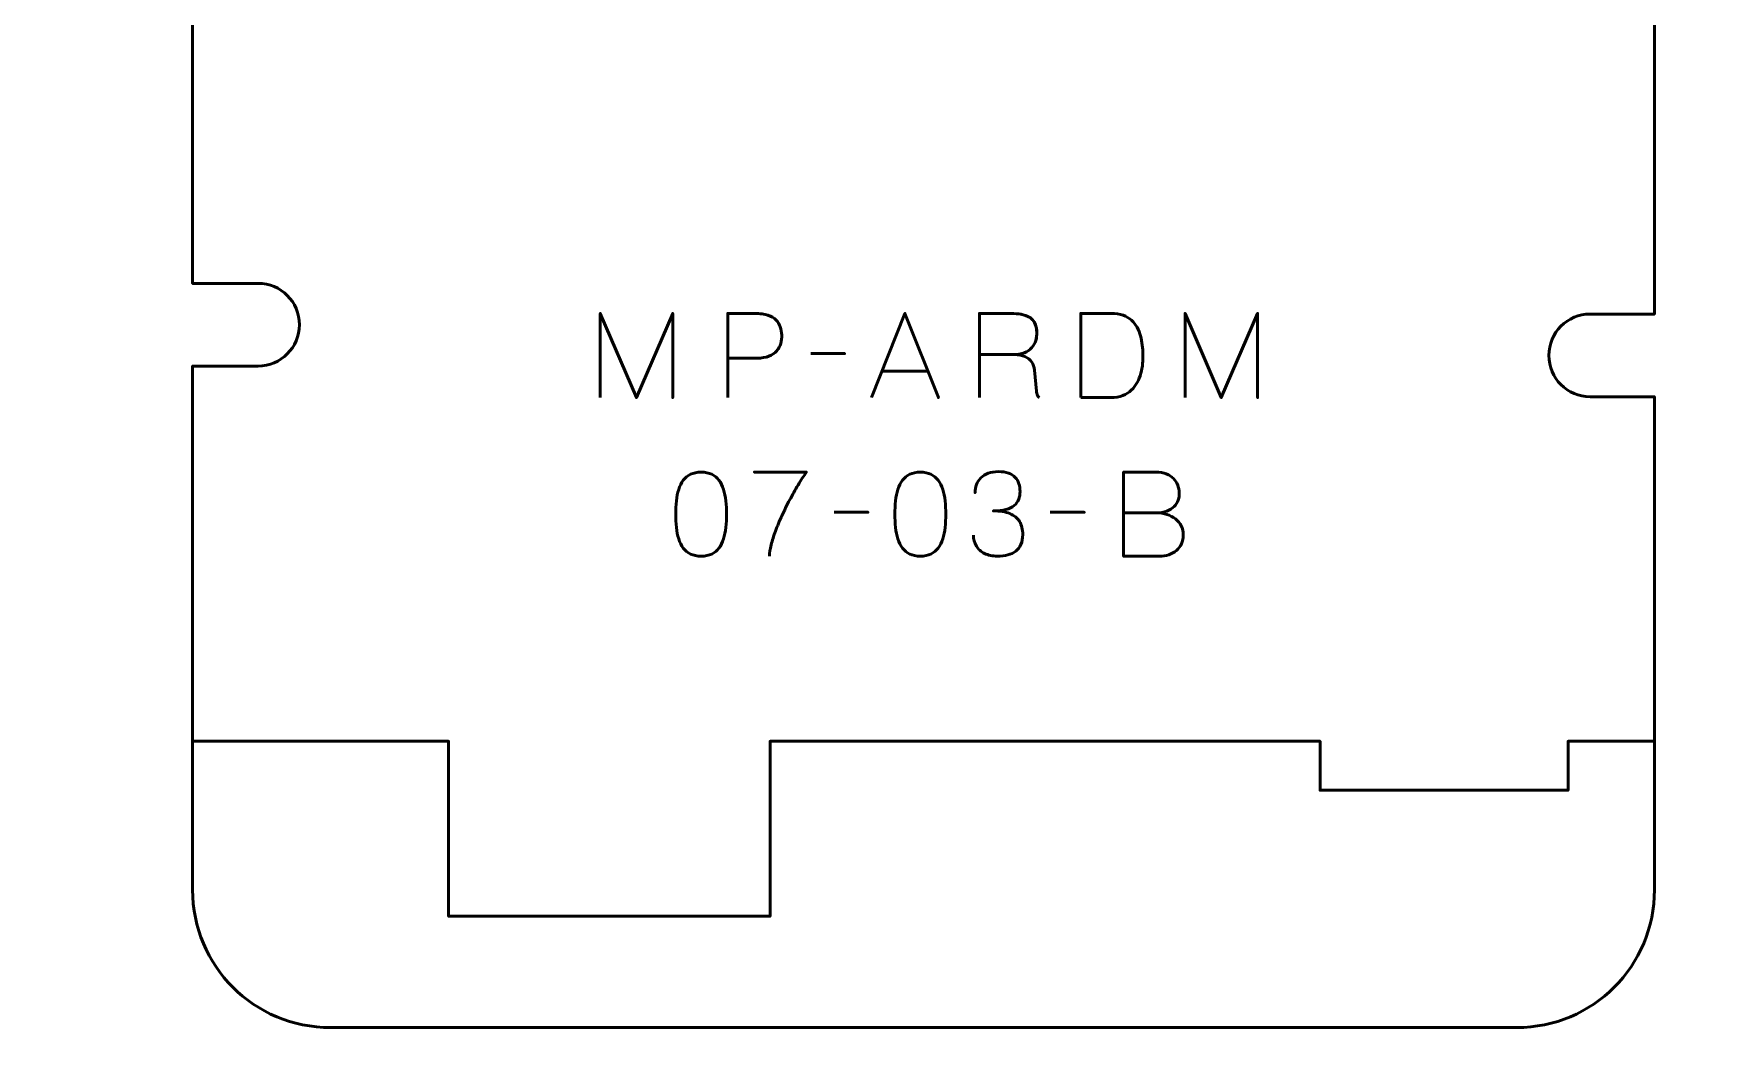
# Model space of a CAD drawing. Header units: centimetres. Extents: x -21 to 0, y -29.7 to 0.
# Drawn here: x -14.73 to -8.64, y -14.53 to -10.89 of the extents above; entities that cross this region are included whole.
import ezdxf

# ---------------------------------------------------------------- set-up
doc = ezdxf.new("R2010")
doc.units = ezdxf.units.CM
doc.header["$MEASUREMENT"] = 0
doc.layers.add('Layer 1', color=7, linetype='Continuous')

msp = doc.modelspace()

# ---------------------------------------------------------------- linework, layer by layer
at = {"layer": 'Layer 1', "color": 22, "lineweight": 53}
msp.add_open_spline([(-21.00003, -29.19995), (-21.00003, -29.19995), (-21.00003, -0.49992), (-21.00003, -0.49992), (-21.00003, -0.49992), (-21.00003, -0.22295), (-20.77694, 0.00004), (-20.49994, 0.00004), (-20.49994, 0.00004), (-20.49994, 0.00004), (-0.50008, 0.00004), (-0.50008, 0.00004), (-0.50008, 0.00004), (-0.22294, 0.00004), (0.00002, -0.22295), (0.00002, -0.49992), (0.00002, -0.49992), (0.00002, -0.49992), (0.00002, -29.19995), (0.00002, -29.19995), (0.00002, -29.19995), (0.00002, -29.47695), (-0.22294, -29.70004), (-0.50008, -29.70004), (-0.50008, -29.70004), (-0.50008, -29.70004), (-20.49994, -29.70004), (-20.49994, -29.70004), (-20.49994, -29.70004), (-20.77694, -29.70004), (-21.00003, -29.47695), (-21.00003, -29.19995)], degree=3, knots=[0, 0, 0, 0, 0.125, 0.125, 0.125, 0.125, 0.25, 0.25, 0.25, 0.25, 0.375, 0.375, 0.375, 0.375, 0.5, 0.5, 0.5, 0.5, 0.625, 0.625, 0.625, 0.625, 0.75, 0.75, 0.75, 0.75, 0.875, 0.875, 0.875, 0.875, 1, 1, 1, 1], dxfattribs=at)
at = {"layer": 'Layer 1', "color": 114, "lineweight": 53}
msp.add_open_spline([(-14.15002, -13.99995), (-14.15002, -13.99995), (-14.15002, -12.1), (-14.15002, -12.1), (-14.15002, -12.1), (-14.15002, -12.1), (-13.9125, -12.1), (-13.9125, -12.1), (-13.9125, -12.1), (-13.82967, -12.1), (-13.7625, -12.03283), (-13.7625, -11.95), (-13.7625, -11.95), (-13.7625, -11.86717), (-13.82967, -11.8), (-13.9125, -11.8), (-13.9125, -11.8), (-13.9125, -11.8), (-14.15002, -11.8), (-14.15002, -11.8), (-14.15002, -11.8), (-14.15002, -11.8), (-14.15002, -4.6), (-14.15002, -4.6), (-14.15002, -4.6), (-14.15002, -4.6), (-13.9125, -4.6), (-13.9125, -4.6), (-13.9125, -4.6), (-13.82967, -4.6), (-13.7625, -4.53283), (-13.7625, -4.45), (-13.7625, -4.45), (-13.7625, -4.36717), (-13.82967, -4.3), (-13.9125, -4.3), (-13.9125, -4.3), (-13.9125, -4.3), (-14.15002, -4.3), (-14.15002, -4.3), (-14.15002, -4.3), (-14.15002, -4.3), (-14.15002, -1.70005), (-14.15002, -1.70005), (-14.15002, -1.70005), (-14.15002, -1.42305), (-13.92693, -1.19995), (-13.64993, -1.19995), (-13.64993, -1.19995), (-13.64993, -1.19995), (-9.35007, -1.19995), (-9.35007, -1.19995), (-9.35007, -1.19995), (-9.07293, -1.19995), (-8.84997, -1.42305), (-8.84997, -1.70005), (-8.84997, -1.70005), (-8.84997, -1.70005), (-8.84997, -3.6115), (-8.84997, -3.6115), (-8.84997, -3.6115), (-8.84997, -3.6115), (-9.083, -3.6115), (-9.083, -3.6115), (-9.083, -3.6115), (-9.16583, -3.6115), (-9.233, -3.67867), (-9.233, -3.7615), (-9.233, -3.7615), (-9.233, -3.84433), (-9.16583, -3.9115), (-9.083, -3.9115), (-9.083, -3.9115), (-9.083, -3.9115), (-8.84997, -3.9115), (-8.84997, -3.9115), (-8.84997, -3.9115), (-8.84997, -3.9115), (-8.84997, -11.9115), (-8.84997, -11.9115), (-8.84997, -11.9115), (-8.84997, -11.9115), (-9.083, -11.9115), (-9.083, -11.9115), (-9.083, -11.9115), (-9.16583, -11.9115), (-9.233, -11.97867), (-9.233, -12.0615), (-9.233, -12.0615), (-9.233, -12.14433), (-9.16583, -12.2115), (-9.083, -12.2115), (-9.083, -12.2115), (-9.083, -12.2115), (-8.84997, -12.2115), (-8.84997, -12.2115), (-8.84997, -12.2115), (-8.84997, -12.2115), (-8.84997, -13.99995), (-8.84997, -13.99995), (-8.84997, -13.99995), (-8.84997, -14.27695), (-9.07293, -14.50005), (-9.35007, -14.50005), (-9.35007, -14.50005), (-9.35007, -14.50005), (-13.64993, -14.50005), (-13.64993, -14.50005), (-13.64993, -14.50005), (-13.92693, -14.50005), (-14.15002, -14.27695), (-14.15002, -13.99995)], degree=3, knots=[0, 0, 0, 0, 0.0357143, 0.0357143, 0.0357143, 0.0357143, 0.0714286, 0.0714286, 0.0714286, 0.0714286, 0.1071429, 0.1071429, 0.1071429, 0.1071429, 0.1428571, 0.1428571, 0.1428571, 0.1428571, 0.1785714, 0.1785714, 0.1785714, 0.1785714, 0.2142857, 0.2142857, 0.2142857, 0.2142857, 0.25, 0.25, 0.25, 0.25, 0.2857143, 0.2857143, 0.2857143, 0.2857143, 0.3214286, 0.3214286, 0.3214286, 0.3214286, 0.3571429, 0.3571429, 0.3571429, 0.3571429, 0.3928571, 0.3928571, 0.3928571, 0.3928571, 0.4285714, 0.4285714, 0.4285714, 0.4285714, 0.4642857, 0.4642857, 0.4642857, 0.4642857, 0.5, 0.5, 0.5, 0.5, 0.5357143, 0.5357143, 0.5357143, 0.5357143, 0.5714286, 0.5714286, 0.5714286, 0.5714286, 0.6071429, 0.6071429, 0.6071429, 0.6071429, 0.6428571, 0.6428571, 0.6428571, 0.6428571, 0.6785714, 0.6785714, 0.6785714, 0.6785714, 0.7142857, 0.7142857, 0.7142857, 0.7142857, 0.75, 0.75, 0.75, 0.75, 0.7857143, 0.7857143, 0.7857143, 0.7857143, 0.8214286, 0.8214286, 0.8214286, 0.8214286, 0.8571429, 0.8571429, 0.8571429, 0.8571429, 0.8928571, 0.8928571, 0.8928571, 0.8928571, 0.9285714, 0.9285714, 0.9285714, 0.9285714, 0.9642857, 0.9642857, 0.9642857, 0.9642857, 1, 1, 1, 1], dxfattribs=at)
at = {"layer": 'Layer 1', "color": 30, "lineweight": 53}
for points, knots in [([(-12.67221, -12.21453), (-12.67221, -12.21453), (-12.67221, -11.90931), (-12.67221, -11.90931), (-12.67221, -11.90931), (-12.67221, -11.90931), (-12.54098, -12.21453), (-12.54098, -12.21453), (-12.54098, -12.21453), (-12.54098, -12.21453), (-12.40932, -11.90931), (-12.40932, -11.90931), (-12.40932, -11.90931), (-12.40932, -11.90931), (-12.40932, -12.21453), (-12.40932, -12.21453), (-12.40932, -12.21453), (-12.40932, -12.21453), (-12.40932, -11.90931), (-12.40932, -11.90931), (-12.40932, -11.90931), (-12.40932, -11.90931), (-12.54098, -12.21453), (-12.54098, -12.21453), (-12.54098, -12.21453), (-12.54098, -12.21453), (-12.67221, -11.90931), (-12.67221, -11.90931), (-12.67221, -11.90931), (-12.67221, -11.90931), (-12.67221, -12.21453), (-12.67221, -12.21453)], [0, 0, 0, 0, 0.125, 0.125, 0.125, 0.125, 0.25, 0.25, 0.25, 0.25, 0.375, 0.375, 0.375, 0.375, 0.5, 0.5, 0.5, 0.5, 0.625, 0.625, 0.625, 0.625, 0.75, 0.75, 0.75, 0.75, 0.875, 0.875, 0.875, 0.875, 1, 1, 1, 1]), ([(-12.20951, -12.21453), (-12.20951, -12.21453), (-12.20951, -11.90931), (-12.20951, -11.90931), (-12.20951, -11.90931), (-12.20951, -11.90931), (-12.11214, -11.90931), (-12.11214, -11.90931), (-12.11214, -11.90931), (-12.09267, -11.90938), (-12.07666, -11.91157), (-12.06403, -11.9158), (-12.06403, -11.9158), (-12.05147, -11.91996), (-12.04159, -11.92575), (-12.03446, -11.93309), (-12.03446, -11.93309), (-12.02734, -11.94035), (-12.02226, -11.94868), (-12.01915, -11.95806), (-12.01915, -11.95806), (-12.01612, -11.96745), (-12.01436, -11.97725), (-12.01393, -11.98763), (-12.01393, -11.98763), (-12.01344, -11.998), (-12.01464, -12.00816), (-12.01746, -12.01803), (-12.01746, -12.01803), (-12.02035, -12.02791), (-12.02522, -12.03687), (-12.03221, -12.04492), (-12.03221, -12.04492), (-12.03912, -12.05296), (-12.0485, -12.05938), (-12.06029, -12.06411), (-12.06029, -12.06411), (-12.07207, -12.0689), (-12.08667, -12.0713), (-12.1041, -12.07144), (-12.1041, -12.07144), (-12.1041, -12.07144), (-12.20951, -12.07144), (-12.20951, -12.07144), (-12.20951, -12.07144), (-12.20951, -12.07144), (-12.1041, -12.07144), (-12.1041, -12.07144), (-12.1041, -12.07144), (-12.08703, -12.0713), (-12.07256, -12.0689), (-12.06085, -12.06411), (-12.06085, -12.06411), (-12.04907, -12.05938), (-12.03968, -12.05296), (-12.03263, -12.04492), (-12.03263, -12.04492), (-12.02564, -12.03687), (-12.02063, -12.02791), (-12.01767, -12.01803), (-12.01767, -12.01803), (-12.01471, -12.00816), (-12.01344, -11.998), (-12.01393, -11.98763), (-12.01393, -11.98763), (-12.01436, -11.97725), (-12.01612, -11.96745), (-12.01929, -11.95806), (-12.01929, -11.95806), (-12.0224, -11.94868), (-12.02762, -11.94035), (-12.03475, -11.93309), (-12.03475, -11.93309), (-12.04194, -11.92575), (-12.05182, -11.91996), (-12.06438, -11.9158), (-12.06438, -11.9158), (-12.07701, -11.91157), (-12.09288, -11.90938), (-12.11214, -11.90931), (-12.11214, -11.90931), (-12.11214, -11.90931), (-12.20951, -11.90931), (-12.20951, -11.90931), (-12.20951, -11.90931), (-12.20951, -11.90931), (-12.20951, -12.21453), (-12.20951, -12.21453)], [0, 0, 0, 0, 0.0454545, 0.0454545, 0.0454545, 0.0454545, 0.0909091, 0.0909091, 0.0909091, 0.0909091, 0.1363636, 0.1363636, 0.1363636, 0.1363636, 0.1818182, 0.1818182, 0.1818182, 0.1818182, 0.2272727, 0.2272727, 0.2272727, 0.2272727, 0.2727273, 0.2727273, 0.2727273, 0.2727273, 0.3181818, 0.3181818, 0.3181818, 0.3181818, 0.3636364, 0.3636364, 0.3636364, 0.3636364, 0.4090909, 0.4090909, 0.4090909, 0.4090909, 0.4545455, 0.4545455, 0.4545455, 0.4545455, 0.5, 0.5, 0.5, 0.5, 0.5454545, 0.5454545, 0.5454545, 0.5454545, 0.5909091, 0.5909091, 0.5909091, 0.5909091, 0.6363636, 0.6363636, 0.6363636, 0.6363636, 0.6818182, 0.6818182, 0.6818182, 0.6818182, 0.7272727, 0.7272727, 0.7272727, 0.7272727, 0.7727273, 0.7727273, 0.7727273, 0.7727273, 0.8181818, 0.8181818, 0.8181818, 0.8181818, 0.8636364, 0.8636364, 0.8636364, 0.8636364, 0.9090909, 0.9090909, 0.9090909, 0.9090909, 0.9545455, 0.9545455, 0.9545455, 0.9545455, 1, 1, 1, 1]), ([(-11.68882, -12.21453), (-11.68882, -12.21453), (-11.56775, -11.90931), (-11.56775, -11.90931), (-11.56775, -11.90931), (-11.56775, -11.90931), (-11.44625, -12.21453), (-11.44625, -12.21453), (-11.44625, -12.21453), (-11.44625, -12.21453), (-11.56775, -11.90931), (-11.56775, -11.90931), (-11.56775, -11.90931), (-11.56775, -11.90931), (-11.68882, -12.21453), (-11.68882, -12.21453)], [0, 0, 0, 0, 0.25, 0.25, 0.25, 0.25, 0.5, 0.5, 0.5, 0.5, 0.75, 0.75, 0.75, 0.75, 1, 1, 1, 1]), ([(-11.29724, -12.21453), (-11.29724, -12.21453), (-11.29724, -11.90931), (-11.29724, -11.90931), (-11.29724, -11.90931), (-11.29724, -11.90931), (-11.1859, -11.90931), (-11.1859, -11.90931), (-11.1859, -11.90931), (-11.17038, -11.90931), (-11.15712, -11.91037), (-11.14618, -11.91241), (-11.14618, -11.91241), (-11.13518, -11.91446), (-11.12607, -11.91742), (-11.11888, -11.9213), (-11.11888, -11.9213), (-11.11168, -11.92518), (-11.10604, -11.92991), (-11.10187, -11.93548), (-11.10187, -11.93548), (-11.09764, -11.94099), (-11.09468, -11.94727), (-11.09277, -11.95425), (-11.09277, -11.95425), (-11.09087, -11.96124), (-11.08974, -11.96879), (-11.08939, -11.97704), (-11.08939, -11.97704), (-11.08889, -11.98741), (-11.09002, -11.99743), (-11.0927, -12.0071), (-11.0927, -12.0071), (-11.09545, -12.01683), (-11.10018, -12.02551), (-11.10688, -12.03327), (-11.10688, -12.03327), (-11.11366, -12.04104), (-11.12276, -12.04717), (-11.13433, -12.05176), (-11.13433, -12.05176), (-11.1459, -12.05628), (-11.16022, -12.05867), (-11.17744, -12.05874), (-11.17744, -12.05874), (-11.17744, -12.05874), (-11.29724, -12.05874), (-11.29724, -12.05874), (-11.29724, -12.05874), (-11.29724, -12.05874), (-11.17744, -12.05874), (-11.17744, -12.05874), (-11.17744, -12.05874), (-11.16058, -12.05867), (-11.14639, -12.05628), (-11.13489, -12.05176), (-11.13489, -12.05176), (-11.12339, -12.04717), (-11.11422, -12.04104), (-11.10738, -12.03327), (-11.10738, -12.03327), (-11.10053, -12.02551), (-11.09574, -12.01683), (-11.09291, -12.0071), (-11.09291, -12.0071), (-11.09009, -11.99743), (-11.08889, -11.98741), (-11.08939, -11.97704), (-11.08939, -11.97704), (-11.08981, -11.96674), (-11.09157, -11.95743), (-11.09468, -11.9491), (-11.09468, -11.9491), (-11.09771, -11.94085), (-11.10279, -11.93372), (-11.10985, -11.92779), (-11.10985, -11.92779), (-11.1169, -11.92187), (-11.12664, -11.91728), (-11.13899, -11.91411), (-11.13899, -11.91411), (-11.15133, -11.91093), (-11.167, -11.90931), (-11.1859, -11.90931), (-11.1859, -11.90931), (-11.1859, -11.90931), (-11.29724, -11.90931), (-11.29724, -11.90931), (-11.29724, -11.90931), (-11.29724, -11.90931), (-11.29724, -12.21453), (-11.29724, -12.21453)], [0, 0, 0, 0, 0.0434783, 0.0434783, 0.0434783, 0.0434783, 0.0869565, 0.0869565, 0.0869565, 0.0869565, 0.1304348, 0.1304348, 0.1304348, 0.1304348, 0.173913, 0.173913, 0.173913, 0.173913, 0.2173913, 0.2173913, 0.2173913, 0.2173913, 0.2608696, 0.2608696, 0.2608696, 0.2608696, 0.3043478, 0.3043478, 0.3043478, 0.3043478, 0.3478261, 0.3478261, 0.3478261, 0.3478261, 0.3913043, 0.3913043, 0.3913043, 0.3913043, 0.4347826, 0.4347826, 0.4347826, 0.4347826, 0.4782609, 0.4782609, 0.4782609, 0.4782609, 0.5217391, 0.5217391, 0.5217391, 0.5217391, 0.5652174, 0.5652174, 0.5652174, 0.5652174, 0.6086957, 0.6086957, 0.6086957, 0.6086957, 0.6521739, 0.6521739, 0.6521739, 0.6521739, 0.6956522, 0.6956522, 0.6956522, 0.6956522, 0.7391304, 0.7391304, 0.7391304, 0.7391304, 0.7826087, 0.7826087, 0.7826087, 0.7826087, 0.826087, 0.826087, 0.826087, 0.826087, 0.8695652, 0.8695652, 0.8695652, 0.8695652, 0.9130435, 0.9130435, 0.9130435, 0.9130435, 0.9565217, 0.9565217, 0.9565217, 0.9565217, 1, 1, 1, 1]), ([(-10.93021, -12.21453), (-10.93021, -12.21453), (-10.93021, -11.90931), (-10.93021, -11.90931), (-10.93021, -11.90931), (-10.93021, -11.90931), (-10.82014, -11.90931), (-10.82014, -11.90931), (-10.82014, -11.90931), (-10.80342, -11.90938), (-10.78896, -11.91157), (-10.77675, -11.91587), (-10.77675, -11.91587), (-10.76462, -11.92017), (-10.75432, -11.9261), (-10.74599, -11.93358), (-10.74599, -11.93358), (-10.7376, -11.94113), (-10.73082, -11.94981), (-10.72553, -11.95954), (-10.72553, -11.95954), (-10.72024, -11.96935), (-10.71615, -11.97979), (-10.71325, -11.99087), (-10.71325, -11.99087), (-10.71036, -12.00188), (-10.70832, -12.0131), (-10.70705, -12.02445), (-10.70705, -12.02445), (-10.70578, -12.03581), (-10.70493, -12.04682), (-10.70458, -12.05747), (-10.70458, -12.05747), (-10.70408, -12.06813), (-10.70443, -12.07935), (-10.70556, -12.09113), (-10.70556, -12.09113), (-10.70669, -12.10291), (-10.70881, -12.11469), (-10.71198, -12.12641), (-10.71198, -12.12641), (-10.71509, -12.13812), (-10.71953, -12.14927), (-10.72525, -12.15978), (-10.72525, -12.15978), (-10.73089, -12.17036), (-10.73809, -12.17975), (-10.7467, -12.18793), (-10.7467, -12.18793), (-10.75538, -12.19612), (-10.76575, -12.20261), (-10.77788, -12.20733), (-10.77788, -12.20733), (-10.79002, -12.21206), (-10.80413, -12.21446), (-10.82014, -12.21453), (-10.82014, -12.21453), (-10.82014, -12.21453), (-10.93021, -12.21453), (-10.93021, -12.21453)], [0, 0, 0, 0, 0.0666667, 0.0666667, 0.0666667, 0.0666667, 0.1333333, 0.1333333, 0.1333333, 0.1333333, 0.2, 0.2, 0.2, 0.2, 0.2666667, 0.2666667, 0.2666667, 0.2666667, 0.3333333, 0.3333333, 0.3333333, 0.3333333, 0.4, 0.4, 0.4, 0.4, 0.4666667, 0.4666667, 0.4666667, 0.4666667, 0.5333333, 0.5333333, 0.5333333, 0.5333333, 0.6, 0.6, 0.6, 0.6, 0.6666667, 0.6666667, 0.6666667, 0.6666667, 0.7333333, 0.7333333, 0.7333333, 0.7333333, 0.8, 0.8, 0.8, 0.8, 0.8666667, 0.8666667, 0.8666667, 0.8666667, 0.9333333, 0.9333333, 0.9333333, 0.9333333, 1, 1, 1, 1]), ([(-10.93021, -12.21453), (-10.93021, -12.21453), (-10.93021, -11.90931), (-10.93021, -11.90931), (-10.93021, -11.90931), (-10.93021, -11.90931), (-10.82014, -11.90931), (-10.82014, -11.90931), (-10.82014, -11.90931), (-10.80342, -11.90938), (-10.78896, -11.91157), (-10.77675, -11.91587), (-10.77675, -11.91587), (-10.76462, -11.92017), (-10.75432, -11.9261), (-10.74599, -11.93358), (-10.74599, -11.93358), (-10.7376, -11.94113), (-10.73082, -11.94981), (-10.72553, -11.95954), (-10.72553, -11.95954), (-10.72024, -11.96935), (-10.71615, -11.97979), (-10.71325, -11.99087), (-10.71325, -11.99087), (-10.71036, -12.00188), (-10.70832, -12.0131), (-10.70705, -12.02445), (-10.70705, -12.02445), (-10.70578, -12.03581), (-10.70493, -12.04682), (-10.70458, -12.05747), (-10.70458, -12.05747), (-10.70408, -12.06813), (-10.70443, -12.07935), (-10.70556, -12.09113), (-10.70556, -12.09113), (-10.70669, -12.10291), (-10.70881, -12.11469), (-10.71198, -12.12641), (-10.71198, -12.12641), (-10.71509, -12.13812), (-10.71953, -12.14927), (-10.72525, -12.15978), (-10.72525, -12.15978), (-10.73089, -12.17036), (-10.73809, -12.17975), (-10.7467, -12.18793), (-10.7467, -12.18793), (-10.75538, -12.19612), (-10.76575, -12.20261), (-10.77788, -12.20733), (-10.77788, -12.20733), (-10.79002, -12.21206), (-10.80413, -12.21446), (-10.82014, -12.21453), (-10.82014, -12.21453), (-10.82014, -12.21453), (-10.93021, -12.21453), (-10.93021, -12.21453)], [0, 0, 0, 0, 0.0666667, 0.0666667, 0.0666667, 0.0666667, 0.1333333, 0.1333333, 0.1333333, 0.1333333, 0.2, 0.2, 0.2, 0.2, 0.2666667, 0.2666667, 0.2666667, 0.2666667, 0.3333333, 0.3333333, 0.3333333, 0.3333333, 0.4, 0.4, 0.4, 0.4, 0.4666667, 0.4666667, 0.4666667, 0.4666667, 0.5333333, 0.5333333, 0.5333333, 0.5333333, 0.6, 0.6, 0.6, 0.6, 0.6666667, 0.6666667, 0.6666667, 0.6666667, 0.7333333, 0.7333333, 0.7333333, 0.7333333, 0.8, 0.8, 0.8, 0.8, 0.8666667, 0.8666667, 0.8666667, 0.8666667, 0.9333333, 0.9333333, 0.9333333, 0.9333333, 1, 1, 1, 1]), ([(-10.55175, -12.21453), (-10.55175, -12.21453), (-10.55175, -11.90931), (-10.55175, -11.90931), (-10.55175, -11.90931), (-10.55175, -11.90931), (-10.42052, -12.21453), (-10.42052, -12.21453), (-10.42052, -12.21453), (-10.42052, -12.21453), (-10.28886, -11.90931), (-10.28886, -11.90931), (-10.28886, -11.90931), (-10.28886, -11.90931), (-10.28886, -12.21453), (-10.28886, -12.21453), (-10.28886, -12.21453), (-10.28886, -12.21453), (-10.28886, -11.90931), (-10.28886, -11.90931), (-10.28886, -11.90931), (-10.28886, -11.90931), (-10.42052, -12.21453), (-10.42052, -12.21453), (-10.42052, -12.21453), (-10.42052, -12.21453), (-10.55175, -11.90931), (-10.55175, -11.90931), (-10.55175, -11.90931), (-10.55175, -11.90931), (-10.55175, -12.21453), (-10.55175, -12.21453)], [0, 0, 0, 0, 0.125, 0.125, 0.125, 0.125, 0.25, 0.25, 0.25, 0.25, 0.375, 0.375, 0.375, 0.375, 0.5, 0.5, 0.5, 0.5, 0.625, 0.625, 0.625, 0.625, 0.75, 0.75, 0.75, 0.75, 0.875, 0.875, 0.875, 0.875, 1, 1, 1, 1]), ([(-11.90895, -12.05493), (-11.90895, -12.05493), (-11.78576, -12.05493), (-11.78576, -12.05493), (-11.78576, -12.05493), (-11.78576, -12.05493), (-11.90895, -12.05493), (-11.90895, -12.05493)], [0, 0, 0, 0, 0.5, 0.5, 0.5, 0.5, 1, 1, 1, 1]), ([(-11.08007, -12.21453), (-11.08289, -12.21248), (-11.08501, -12.21001), (-11.08656, -12.20712), (-11.08656, -12.20712), (-11.08812, -12.20423), (-11.08917, -12.20134), (-11.08981, -12.19851), (-11.08981, -12.19851), (-11.09037, -12.19576), (-11.09066, -12.19343), (-11.09066, -12.19167), (-11.09066, -12.19167), (-11.09066, -12.19167), (-11.09828, -12.11462), (-11.09828, -12.11462), (-11.09828, -12.11462), (-11.09912, -12.10355), (-11.10237, -12.09381), (-11.10794, -12.08548), (-11.10794, -12.08548), (-11.11359, -12.07709), (-11.12163, -12.0706), (-11.13221, -12.06587), (-11.13221, -12.06587), (-11.14273, -12.06121), (-11.15585, -12.05882), (-11.17151, -12.05874), (-11.17151, -12.05874), (-11.15585, -12.05882), (-11.14273, -12.06121), (-11.13221, -12.06587), (-11.13221, -12.06587), (-11.12163, -12.0706), (-11.11359, -12.07709), (-11.10794, -12.08548), (-11.10794, -12.08548), (-11.10237, -12.09381), (-11.09912, -12.10355), (-11.09828, -12.11462), (-11.09828, -12.11462), (-11.09828, -12.11462), (-11.09066, -12.19167), (-11.09066, -12.19167), (-11.09066, -12.19167), (-11.09066, -12.19343), (-11.09037, -12.19576), (-11.08981, -12.19851), (-11.08981, -12.19851), (-11.08917, -12.20134), (-11.08812, -12.20423), (-11.08656, -12.20712), (-11.08656, -12.20712), (-11.08501, -12.21001), (-11.08289, -12.21248), (-11.08007, -12.21453)], [0, 0, 0, 0, 0.0714286, 0.0714286, 0.0714286, 0.0714286, 0.1428571, 0.1428571, 0.1428571, 0.1428571, 0.2142857, 0.2142857, 0.2142857, 0.2142857, 0.2857143, 0.2857143, 0.2857143, 0.2857143, 0.3571429, 0.3571429, 0.3571429, 0.3571429, 0.4285714, 0.4285714, 0.4285714, 0.4285714, 0.5, 0.5, 0.5, 0.5, 0.5714286, 0.5714286, 0.5714286, 0.5714286, 0.6428571, 0.6428571, 0.6428571, 0.6428571, 0.7142857, 0.7142857, 0.7142857, 0.7142857, 0.7857143, 0.7857143, 0.7857143, 0.7857143, 0.8571429, 0.8571429, 0.8571429, 0.8571429, 0.9285714, 0.9285714, 0.9285714, 0.9285714, 1, 1, 1, 1]), ([(-11.65072, -12.11843), (-11.65072, -12.11843), (-11.48478, -12.11843), (-11.48478, -12.11843), (-11.48478, -12.11843), (-11.48478, -12.11843), (-11.65072, -12.11843), (-11.65072, -12.11843)], [0, 0, 0, 0, 0.5, 0.5, 0.5, 0.5, 1, 1, 1, 1]), ([(-12.30624, -12.78984), (-12.29143, -12.78977), (-12.27866, -12.78716), (-12.268, -12.78208), (-12.268, -12.78208), (-12.25742, -12.777), (-12.2486, -12.76973), (-12.24155, -12.76049), (-12.24155, -12.76049), (-12.23456, -12.75118), (-12.22906, -12.74017), (-12.22497, -12.72747), (-12.22497, -12.72747), (-12.22094, -12.71477), (-12.21805, -12.70087), (-12.21643, -12.68563), (-12.21643, -12.68563), (-12.21473, -12.67039), (-12.21389, -12.65437), (-12.21396, -12.63744), (-12.21396, -12.63744), (-12.21389, -12.62058), (-12.21473, -12.60456), (-12.21643, -12.58939), (-12.21643, -12.58939), (-12.21805, -12.57422), (-12.22094, -12.56025), (-12.22497, -12.54755), (-12.22497, -12.54755), (-12.22906, -12.53492), (-12.23456, -12.52392), (-12.24155, -12.51453), (-12.24155, -12.51453), (-12.2486, -12.50522), (-12.25742, -12.49795), (-12.268, -12.49287), (-12.268, -12.49287), (-12.27866, -12.48772), (-12.29143, -12.48511), (-12.30624, -12.48504), (-12.30624, -12.48504), (-12.32106, -12.48511), (-12.33383, -12.48772), (-12.34449, -12.49287), (-12.34449, -12.49287), (-12.35507, -12.49795), (-12.36389, -12.50522), (-12.37094, -12.51453), (-12.37094, -12.51453), (-12.37793, -12.52392), (-12.38343, -12.53492), (-12.38752, -12.54755), (-12.38752, -12.54755), (-12.39155, -12.56025), (-12.39444, -12.57422), (-12.39606, -12.58939), (-12.39606, -12.58939), (-12.39775, -12.60456), (-12.3986, -12.62058), (-12.39853, -12.63744), (-12.39853, -12.63744), (-12.3986, -12.65437), (-12.39775, -12.67039), (-12.39606, -12.68563), (-12.39606, -12.68563), (-12.39444, -12.70087), (-12.39155, -12.71477), (-12.38752, -12.72747), (-12.38752, -12.72747), (-12.38343, -12.74017), (-12.37793, -12.75118), (-12.37094, -12.76049), (-12.37094, -12.76049), (-12.36389, -12.76973), (-12.35507, -12.777), (-12.34449, -12.78208), (-12.34449, -12.78208), (-12.33383, -12.78716), (-12.32106, -12.78977), (-12.30624, -12.78984)], [0, 0, 0, 0, 0.05, 0.05, 0.05, 0.05, 0.1, 0.1, 0.1, 0.1, 0.15, 0.15, 0.15, 0.15, 0.2, 0.2, 0.2, 0.2, 0.25, 0.25, 0.25, 0.25, 0.3, 0.3, 0.3, 0.3, 0.35, 0.35, 0.35, 0.35, 0.4, 0.4, 0.4, 0.4, 0.45, 0.45, 0.45, 0.45, 0.5, 0.5, 0.5, 0.5, 0.55, 0.55, 0.55, 0.55, 0.6, 0.6, 0.6, 0.6, 0.65, 0.65, 0.65, 0.65, 0.7, 0.7, 0.7, 0.7, 0.75, 0.75, 0.75, 0.75, 0.8, 0.8, 0.8, 0.8, 0.85, 0.85, 0.85, 0.85, 0.9, 0.9, 0.9, 0.9, 0.95, 0.95, 0.95, 0.95, 1, 1, 1, 1]), ([(-12.30624, -12.78984), (-12.29143, -12.78977), (-12.27866, -12.78716), (-12.268, -12.78208), (-12.268, -12.78208), (-12.25742, -12.777), (-12.2486, -12.76973), (-12.24155, -12.76049), (-12.24155, -12.76049), (-12.23456, -12.75118), (-12.22906, -12.74017), (-12.22497, -12.72747), (-12.22497, -12.72747), (-12.22094, -12.71477), (-12.21805, -12.70087), (-12.21643, -12.68563), (-12.21643, -12.68563), (-12.21473, -12.67039), (-12.21389, -12.65437), (-12.21396, -12.63744), (-12.21396, -12.63744), (-12.21389, -12.62058), (-12.21473, -12.60456), (-12.21643, -12.58939), (-12.21643, -12.58939), (-12.21805, -12.57422), (-12.22094, -12.56025), (-12.22497, -12.54755), (-12.22497, -12.54755), (-12.22906, -12.53492), (-12.23456, -12.52392), (-12.24155, -12.51453), (-12.24155, -12.51453), (-12.2486, -12.50522), (-12.25742, -12.49795), (-12.268, -12.49287), (-12.268, -12.49287), (-12.27866, -12.48772), (-12.29143, -12.48511), (-12.30624, -12.48504), (-12.30624, -12.48504), (-12.32106, -12.48511), (-12.33383, -12.48772), (-12.34449, -12.49287), (-12.34449, -12.49287), (-12.35507, -12.49795), (-12.36389, -12.50522), (-12.37094, -12.51453), (-12.37094, -12.51453), (-12.37793, -12.52392), (-12.38343, -12.53492), (-12.38752, -12.54755), (-12.38752, -12.54755), (-12.39155, -12.56025), (-12.39444, -12.57422), (-12.39606, -12.58939), (-12.39606, -12.58939), (-12.39775, -12.60456), (-12.3986, -12.62058), (-12.39853, -12.63744), (-12.39853, -12.63744), (-12.3986, -12.65437), (-12.39775, -12.67039), (-12.39606, -12.68563), (-12.39606, -12.68563), (-12.39444, -12.70087), (-12.39155, -12.71477), (-12.38752, -12.72747), (-12.38752, -12.72747), (-12.38343, -12.74017), (-12.37793, -12.75118), (-12.37094, -12.76049), (-12.37094, -12.76049), (-12.36389, -12.76973), (-12.35507, -12.777), (-12.34449, -12.78208), (-12.34449, -12.78208), (-12.33383, -12.78716), (-12.32106, -12.78977), (-12.30624, -12.78984)], [0, 0, 0, 0, 0.05, 0.05, 0.05, 0.05, 0.1, 0.1, 0.1, 0.1, 0.15, 0.15, 0.15, 0.15, 0.2, 0.2, 0.2, 0.2, 0.25, 0.25, 0.25, 0.25, 0.3, 0.3, 0.3, 0.3, 0.35, 0.35, 0.35, 0.35, 0.4, 0.4, 0.4, 0.4, 0.45, 0.45, 0.45, 0.45, 0.5, 0.5, 0.5, 0.5, 0.55, 0.55, 0.55, 0.55, 0.6, 0.6, 0.6, 0.6, 0.65, 0.65, 0.65, 0.65, 0.7, 0.7, 0.7, 0.7, 0.75, 0.75, 0.75, 0.75, 0.8, 0.8, 0.8, 0.8, 0.85, 0.85, 0.85, 0.85, 0.9, 0.9, 0.9, 0.9, 0.95, 0.95, 0.95, 0.95, 1, 1, 1, 1]), ([(-12.0586, -12.78984), (-12.05839, -12.77806), (-12.05634, -12.76444), (-12.05246, -12.74892), (-12.05246, -12.74892), (-12.04858, -12.73333), (-12.04329, -12.71653), (-12.03658, -12.69854), (-12.03658, -12.69854), (-12.02988, -12.68055), (-12.02212, -12.66206), (-12.01337, -12.64294), (-12.01337, -12.64294), (-12.00469, -12.62382), (-11.99531, -12.60492), (-11.98536, -12.58608), (-11.98536, -12.58608), (-11.97541, -12.56724), (-11.96525, -12.54918), (-11.95488, -12.53189), (-11.95488, -12.53189), (-11.94451, -12.51468), (-11.93435, -12.49894), (-11.9244, -12.48462), (-11.9244, -12.48462), (-11.9244, -12.48462), (-12.11363, -12.48462), (-12.11363, -12.48462), (-12.11363, -12.48462), (-12.11363, -12.48462), (-11.9244, -12.48462), (-11.9244, -12.48462), (-11.9244, -12.48462), (-11.93435, -12.49894), (-11.94451, -12.51468), (-11.95488, -12.53189), (-11.95488, -12.53189), (-11.96525, -12.54918), (-11.97541, -12.56724), (-11.98536, -12.58608), (-11.98536, -12.58608), (-11.99531, -12.60492), (-12.00469, -12.62382), (-12.01337, -12.64294), (-12.01337, -12.64294), (-12.02212, -12.66206), (-12.02988, -12.68055), (-12.03658, -12.69854), (-12.03658, -12.69854), (-12.04329, -12.71653), (-12.04858, -12.73333), (-12.05246, -12.74892), (-12.05246, -12.74892), (-12.05634, -12.76444), (-12.05839, -12.77806), (-12.0586, -12.78984)], [0, 0, 0, 0, 0.0714286, 0.0714286, 0.0714286, 0.0714286, 0.1428571, 0.1428571, 0.1428571, 0.1428571, 0.2142857, 0.2142857, 0.2142857, 0.2142857, 0.2857143, 0.2857143, 0.2857143, 0.2857143, 0.3571429, 0.3571429, 0.3571429, 0.3571429, 0.4285714, 0.4285714, 0.4285714, 0.4285714, 0.5, 0.5, 0.5, 0.5, 0.5714286, 0.5714286, 0.5714286, 0.5714286, 0.6428571, 0.6428571, 0.6428571, 0.6428571, 0.7142857, 0.7142857, 0.7142857, 0.7142857, 0.7857143, 0.7857143, 0.7857143, 0.7857143, 0.8571429, 0.8571429, 0.8571429, 0.8571429, 0.9285714, 0.9285714, 0.9285714, 0.9285714, 1, 1, 1, 1]), ([(-11.51165, -12.78984), (-11.49684, -12.78977), (-11.48407, -12.78716), (-11.47341, -12.78208), (-11.47341, -12.78208), (-11.46283, -12.777), (-11.45401, -12.76973), (-11.44696, -12.76049), (-11.44696, -12.76049), (-11.43997, -12.75118), (-11.43447, -12.74017), (-11.43038, -12.72747), (-11.43038, -12.72747), (-11.42635, -12.71477), (-11.42346, -12.70087), (-11.42184, -12.68563), (-11.42184, -12.68563), (-11.42014, -12.67039), (-11.4193, -12.65437), (-11.41937, -12.63744), (-11.41937, -12.63744), (-11.4193, -12.62058), (-11.42014, -12.60456), (-11.42184, -12.58939), (-11.42184, -12.58939), (-11.42346, -12.57422), (-11.42635, -12.56025), (-11.43038, -12.54755), (-11.43038, -12.54755), (-11.43447, -12.53492), (-11.43997, -12.52392), (-11.44696, -12.51453), (-11.44696, -12.51453), (-11.45401, -12.50522), (-11.46283, -12.49795), (-11.47341, -12.49287), (-11.47341, -12.49287), (-11.48407, -12.48772), (-11.49684, -12.48511), (-11.51165, -12.48504), (-11.51165, -12.48504), (-11.52647, -12.48511), (-11.53924, -12.48772), (-11.5499, -12.49287), (-11.5499, -12.49287), (-11.56048, -12.49795), (-11.5693, -12.50522), (-11.57635, -12.51453), (-11.57635, -12.51453), (-11.58334, -12.52392), (-11.58884, -12.53492), (-11.59293, -12.54755), (-11.59293, -12.54755), (-11.59696, -12.56025), (-11.59985, -12.57422), (-11.60147, -12.58939), (-11.60147, -12.58939), (-11.60316, -12.60456), (-11.60401, -12.62058), (-11.60394, -12.63744), (-11.60394, -12.63744), (-11.60401, -12.65437), (-11.60316, -12.67039), (-11.60147, -12.68563), (-11.60147, -12.68563), (-11.59985, -12.70087), (-11.59696, -12.71477), (-11.59293, -12.72747), (-11.59293, -12.72747), (-11.58884, -12.74017), (-11.58334, -12.75118), (-11.57635, -12.76049), (-11.57635, -12.76049), (-11.5693, -12.76973), (-11.56048, -12.777), (-11.5499, -12.78208), (-11.5499, -12.78208), (-11.53924, -12.78716), (-11.52647, -12.78977), (-11.51165, -12.78984)], [0, 0, 0, 0, 0.05, 0.05, 0.05, 0.05, 0.1, 0.1, 0.1, 0.1, 0.15, 0.15, 0.15, 0.15, 0.2, 0.2, 0.2, 0.2, 0.25, 0.25, 0.25, 0.25, 0.3, 0.3, 0.3, 0.3, 0.35, 0.35, 0.35, 0.35, 0.4, 0.4, 0.4, 0.4, 0.45, 0.45, 0.45, 0.45, 0.5, 0.5, 0.5, 0.5, 0.55, 0.55, 0.55, 0.55, 0.6, 0.6, 0.6, 0.6, 0.65, 0.65, 0.65, 0.65, 0.7, 0.7, 0.7, 0.7, 0.75, 0.75, 0.75, 0.75, 0.8, 0.8, 0.8, 0.8, 0.85, 0.85, 0.85, 0.85, 0.9, 0.9, 0.9, 0.9, 0.95, 0.95, 0.95, 0.95, 1, 1, 1, 1]), ([(-11.51165, -12.78984), (-11.49684, -12.78977), (-11.48407, -12.78716), (-11.47341, -12.78208), (-11.47341, -12.78208), (-11.46283, -12.777), (-11.45401, -12.76973), (-11.44696, -12.76049), (-11.44696, -12.76049), (-11.43997, -12.75118), (-11.43447, -12.74017), (-11.43038, -12.72747), (-11.43038, -12.72747), (-11.42635, -12.71477), (-11.42346, -12.70087), (-11.42184, -12.68563), (-11.42184, -12.68563), (-11.42014, -12.67039), (-11.4193, -12.65437), (-11.41937, -12.63744), (-11.41937, -12.63744), (-11.4193, -12.62058), (-11.42014, -12.60456), (-11.42184, -12.58939), (-11.42184, -12.58939), (-11.42346, -12.57422), (-11.42635, -12.56025), (-11.43038, -12.54755), (-11.43038, -12.54755), (-11.43447, -12.53492), (-11.43997, -12.52392), (-11.44696, -12.51453), (-11.44696, -12.51453), (-11.45401, -12.50522), (-11.46283, -12.49795), (-11.47341, -12.49287), (-11.47341, -12.49287), (-11.48407, -12.48772), (-11.49684, -12.48511), (-11.51165, -12.48504), (-11.51165, -12.48504), (-11.52647, -12.48511), (-11.53924, -12.48772), (-11.5499, -12.49287), (-11.5499, -12.49287), (-11.56048, -12.49795), (-11.5693, -12.50522), (-11.57635, -12.51453), (-11.57635, -12.51453), (-11.58334, -12.52392), (-11.58884, -12.53492), (-11.59293, -12.54755), (-11.59293, -12.54755), (-11.59696, -12.56025), (-11.59985, -12.57422), (-11.60147, -12.58939), (-11.60147, -12.58939), (-11.60316, -12.60456), (-11.60401, -12.62058), (-11.60394, -12.63744), (-11.60394, -12.63744), (-11.60401, -12.65437), (-11.60316, -12.67039), (-11.60147, -12.68563), (-11.60147, -12.68563), (-11.59985, -12.70087), (-11.59696, -12.71477), (-11.59293, -12.72747), (-11.59293, -12.72747), (-11.58884, -12.74017), (-11.58334, -12.75118), (-11.57635, -12.76049), (-11.57635, -12.76049), (-11.5693, -12.76973), (-11.56048, -12.777), (-11.5499, -12.78208), (-11.5499, -12.78208), (-11.53924, -12.78716), (-11.52647, -12.78977), (-11.51165, -12.78984)], [0, 0, 0, 0, 0.05, 0.05, 0.05, 0.05, 0.1, 0.1, 0.1, 0.1, 0.15, 0.15, 0.15, 0.15, 0.2, 0.2, 0.2, 0.2, 0.25, 0.25, 0.25, 0.25, 0.3, 0.3, 0.3, 0.3, 0.35, 0.35, 0.35, 0.35, 0.4, 0.4, 0.4, 0.4, 0.45, 0.45, 0.45, 0.45, 0.5, 0.5, 0.5, 0.5, 0.55, 0.55, 0.55, 0.55, 0.6, 0.6, 0.6, 0.6, 0.65, 0.65, 0.65, 0.65, 0.7, 0.7, 0.7, 0.7, 0.75, 0.75, 0.75, 0.75, 0.8, 0.8, 0.8, 0.8, 0.85, 0.85, 0.85, 0.85, 0.9, 0.9, 0.9, 0.9, 0.95, 0.95, 0.95, 0.95, 1, 1, 1, 1]), ([(-11.31904, -12.71322), (-11.31897, -12.72846), (-11.31544, -12.74172), (-11.30846, -12.75322), (-11.30846, -12.75322), (-11.30147, -12.76465), (-11.29152, -12.77361), (-11.27854, -12.78003), (-11.27854, -12.78003), (-11.26556, -12.78645), (-11.24997, -12.7897), (-11.23183, -12.78984), (-11.23183, -12.78984), (-11.21822, -12.78984), (-11.20587, -12.78843), (-11.19465, -12.78547), (-11.19465, -12.78547), (-11.1835, -12.7825), (-11.17391, -12.77792), (-11.16579, -12.77164), (-11.16579, -12.77164), (-11.15768, -12.76536), (-11.15147, -12.75724), (-11.14703, -12.74737), (-11.14703, -12.74737), (-11.14265, -12.73742), (-11.14047, -12.72549), (-11.1404, -12.71152), (-11.1404, -12.71152), (-11.14032, -12.6929), (-11.14413, -12.67716), (-11.15168, -12.66439), (-11.15168, -12.66439), (-11.15923, -12.65162), (-11.17095, -12.64203), (-11.18668, -12.63547), (-11.18668, -12.63547), (-11.20241, -12.6289), (-11.22259, -12.62559), (-11.24707, -12.62559), (-11.24707, -12.62559), (-11.2288, -12.62566), (-11.21349, -12.62397), (-11.201, -12.62051), (-11.201, -12.62051), (-11.18858, -12.61705), (-11.17864, -12.61218), (-11.17116, -12.60583), (-11.17116, -12.60583), (-11.16368, -12.59955), (-11.15825, -12.59207), (-11.155, -12.58347), (-11.155, -12.58347), (-11.15168, -12.57493), (-11.15006, -12.56555), (-11.15013, -12.55532), (-11.15013, -12.55532), (-11.15006, -12.54508), (-11.15147, -12.53563), (-11.15429, -12.52688), (-11.15429, -12.52688), (-11.15705, -12.51813), (-11.16156, -12.51044), (-11.1677, -12.50388), (-11.1677, -12.50388), (-11.17384, -12.49732), (-11.18195, -12.49217), (-11.1919, -12.4885), (-11.1919, -12.4885), (-11.20192, -12.48483), (-11.21413, -12.483), (-11.22845, -12.48293), (-11.22845, -12.48293), (-11.2427, -12.483), (-11.25519, -12.48511), (-11.26577, -12.48921), (-11.26577, -12.48921), (-11.27643, -12.4933), (-11.28517, -12.49887), (-11.29223, -12.506), (-11.29223, -12.506), (-11.29921, -12.51312), (-11.30444, -12.52124), (-11.30789, -12.53041), (-11.30789, -12.53041), (-11.31142, -12.53958), (-11.31311, -12.54932), (-11.31311, -12.55955), (-11.31311, -12.55955), (-11.31311, -12.54932), (-11.31142, -12.53958), (-11.30789, -12.53041), (-11.30789, -12.53041), (-11.30444, -12.52124), (-11.29921, -12.51312), (-11.29223, -12.506), (-11.29223, -12.506), (-11.28517, -12.49887), (-11.27643, -12.4933), (-11.26577, -12.48921), (-11.26577, -12.48921), (-11.25519, -12.48511), (-11.2427, -12.483), (-11.22845, -12.48293), (-11.22845, -12.48293), (-11.21413, -12.483), (-11.20192, -12.48483), (-11.1919, -12.4885), (-11.1919, -12.4885), (-11.18195, -12.49217), (-11.17384, -12.49732), (-11.1677, -12.50388), (-11.1677, -12.50388), (-11.16156, -12.51044), (-11.15705, -12.51813), (-11.15429, -12.52688), (-11.15429, -12.52688), (-11.15147, -12.53563), (-11.15006, -12.54508), (-11.15013, -12.55532), (-11.15013, -12.55532), (-11.15006, -12.56555), (-11.15168, -12.57493), (-11.155, -12.58347), (-11.155, -12.58347), (-11.15825, -12.59207), (-11.16368, -12.59955), (-11.17116, -12.60583), (-11.17116, -12.60583), (-11.17864, -12.61218), (-11.18858, -12.61705), (-11.201, -12.62051), (-11.201, -12.62051), (-11.21349, -12.62397), (-11.2288, -12.62566), (-11.24707, -12.62559), (-11.24707, -12.62559), (-11.22259, -12.62559), (-11.20241, -12.6289), (-11.18668, -12.63547), (-11.18668, -12.63547), (-11.17095, -12.64203), (-11.15923, -12.65162), (-11.15168, -12.66439), (-11.15168, -12.66439), (-11.14413, -12.67716), (-11.14032, -12.6929), (-11.1404, -12.71152), (-11.1404, -12.71152), (-11.14047, -12.72549), (-11.14265, -12.73742), (-11.14703, -12.74737), (-11.14703, -12.74737), (-11.15147, -12.75724), (-11.15768, -12.76536), (-11.16579, -12.77164), (-11.16579, -12.77164), (-11.17391, -12.77792), (-11.1835, -12.7825), (-11.19465, -12.78547), (-11.19465, -12.78547), (-11.20587, -12.78843), (-11.21822, -12.78984), (-11.23183, -12.78984), (-11.23183, -12.78984), (-11.24997, -12.7897), (-11.26556, -12.78645), (-11.27854, -12.78003), (-11.27854, -12.78003), (-11.29152, -12.77361), (-11.30147, -12.76465), (-11.30846, -12.75322), (-11.30846, -12.75322), (-11.31544, -12.74172), (-11.31897, -12.72846), (-11.31904, -12.71322)], [0, 0, 0, 0, 0.0227273, 0.0227273, 0.0227273, 0.0227273, 0.0454545, 0.0454545, 0.0454545, 0.0454545, 0.0681818, 0.0681818, 0.0681818, 0.0681818, 0.0909091, 0.0909091, 0.0909091, 0.0909091, 0.1136364, 0.1136364, 0.1136364, 0.1136364, 0.1363636, 0.1363636, 0.1363636, 0.1363636, 0.1590909, 0.1590909, 0.1590909, 0.1590909, 0.1818182, 0.1818182, 0.1818182, 0.1818182, 0.2045455, 0.2045455, 0.2045455, 0.2045455, 0.2272727, 0.2272727, 0.2272727, 0.2272727, 0.25, 0.25, 0.25, 0.25, 0.2727273, 0.2727273, 0.2727273, 0.2727273, 0.2954545, 0.2954545, 0.2954545, 0.2954545, 0.3181818, 0.3181818, 0.3181818, 0.3181818, 0.3409091, 0.3409091, 0.3409091, 0.3409091, 0.3636364, 0.3636364, 0.3636364, 0.3636364, 0.3863636, 0.3863636, 0.3863636, 0.3863636, 0.4090909, 0.4090909, 0.4090909, 0.4090909, 0.4318182, 0.4318182, 0.4318182, 0.4318182, 0.4545455, 0.4545455, 0.4545455, 0.4545455, 0.4772727, 0.4772727, 0.4772727, 0.4772727, 0.5, 0.5, 0.5, 0.5, 0.5227273, 0.5227273, 0.5227273, 0.5227273, 0.5454545, 0.5454545, 0.5454545, 0.5454545, 0.5681818, 0.5681818, 0.5681818, 0.5681818, 0.5909091, 0.5909091, 0.5909091, 0.5909091, 0.6136364, 0.6136364, 0.6136364, 0.6136364, 0.6363636, 0.6363636, 0.6363636, 0.6363636, 0.6590909, 0.6590909, 0.6590909, 0.6590909, 0.6818182, 0.6818182, 0.6818182, 0.6818182, 0.7045455, 0.7045455, 0.7045455, 0.7045455, 0.7272727, 0.7272727, 0.7272727, 0.7272727, 0.75, 0.75, 0.75, 0.75, 0.7727273, 0.7727273, 0.7727273, 0.7727273, 0.7954545, 0.7954545, 0.7954545, 0.7954545, 0.8181818, 0.8181818, 0.8181818, 0.8181818, 0.8409091, 0.8409091, 0.8409091, 0.8409091, 0.8636364, 0.8636364, 0.8636364, 0.8636364, 0.8863636, 0.8863636, 0.8863636, 0.8863636, 0.9090909, 0.9090909, 0.9090909, 0.9090909, 0.9318182, 0.9318182, 0.9318182, 0.9318182, 0.9545455, 0.9545455, 0.9545455, 0.9545455, 0.9772727, 0.9772727, 0.9772727, 0.9772727, 1, 1, 1, 1]), ([(-10.77464, -12.63278), (-10.77464, -12.63278), (-10.65738, -12.63278), (-10.65738, -12.63278), (-10.65738, -12.63278), (-10.64214, -12.63271), (-10.62916, -12.6306), (-10.61822, -12.62643), (-10.61822, -12.62643), (-10.60735, -12.62234), (-10.59854, -12.61677), (-10.59169, -12.60978), (-10.59169, -12.60978), (-10.58485, -12.6028), (-10.57991, -12.5949), (-10.5768, -12.58615), (-10.5768, -12.58615), (-10.57377, -12.57747), (-10.57236, -12.56844), (-10.57271, -12.55913), (-10.57271, -12.55913), (-10.57314, -12.54981), (-10.57511, -12.54078), (-10.57864, -12.53196), (-10.57864, -12.53196), (-10.5821, -12.52314), (-10.58732, -12.51517), (-10.59416, -12.50804), (-10.59416, -12.50804), (-10.601, -12.50092), (-10.60954, -12.49527), (-10.61991, -12.49111), (-10.61991, -12.49111), (-10.63029, -12.48688), (-10.64249, -12.48469), (-10.65653, -12.48462), (-10.65653, -12.48462), (-10.65653, -12.48462), (-10.77464, -12.48462), (-10.77464, -12.48462), (-10.77464, -12.48462), (-10.77464, -12.48462), (-10.77464, -12.78984), (-10.77464, -12.78984), (-10.77464, -12.78984), (-10.77464, -12.78984), (-10.64468, -12.78984), (-10.64468, -12.78984), (-10.64468, -12.78984), (-10.63254, -12.78984), (-10.62125, -12.78808), (-10.61081, -12.78462), (-10.61081, -12.78462), (-10.60037, -12.78109), (-10.59127, -12.77608), (-10.58337, -12.76938), (-10.58337, -12.76938), (-10.57553, -12.76275), (-10.5694, -12.7547), (-10.56502, -12.74518), (-10.56502, -12.74518), (-10.56065, -12.73565), (-10.55839, -12.72486), (-10.55832, -12.71279), (-10.55832, -12.71279), (-10.5586, -12.70066), (-10.56114, -12.68972), (-10.56601, -12.67992), (-10.56601, -12.67992), (-10.57088, -12.67011), (-10.57765, -12.66171), (-10.5864, -12.65466), (-10.5864, -12.65466), (-10.59515, -12.64767), (-10.60559, -12.64224), (-10.61759, -12.6385), (-10.61759, -12.6385), (-10.62958, -12.63476), (-10.64284, -12.63286), (-10.65738, -12.63278), (-10.65738, -12.63278), (-10.64284, -12.63286), (-10.62958, -12.63476), (-10.61759, -12.6385), (-10.61759, -12.6385), (-10.60559, -12.64224), (-10.59515, -12.64767), (-10.5864, -12.65466), (-10.5864, -12.65466), (-10.57765, -12.66171), (-10.57088, -12.67011), (-10.56601, -12.67992), (-10.56601, -12.67992), (-10.56114, -12.68972), (-10.5586, -12.70066), (-10.55832, -12.71279), (-10.55832, -12.71279), (-10.55839, -12.72486), (-10.56065, -12.73565), (-10.56502, -12.74518), (-10.56502, -12.74518), (-10.5694, -12.7547), (-10.57553, -12.76275), (-10.58337, -12.76938), (-10.58337, -12.76938), (-10.59127, -12.77608), (-10.60037, -12.78109), (-10.61081, -12.78462), (-10.61081, -12.78462), (-10.62125, -12.78808), (-10.63254, -12.78984), (-10.64468, -12.78984), (-10.64468, -12.78984), (-10.64468, -12.78984), (-10.77464, -12.78984), (-10.77464, -12.78984), (-10.77464, -12.78984), (-10.77464, -12.78984), (-10.77464, -12.48462), (-10.77464, -12.48462), (-10.77464, -12.48462), (-10.77464, -12.48462), (-10.65653, -12.48462), (-10.65653, -12.48462), (-10.65653, -12.48462), (-10.64249, -12.48469), (-10.63029, -12.48688), (-10.61991, -12.49111), (-10.61991, -12.49111), (-10.60954, -12.49527), (-10.601, -12.50092), (-10.59416, -12.50804), (-10.59416, -12.50804), (-10.58732, -12.51517), (-10.5821, -12.52314), (-10.57864, -12.53196), (-10.57864, -12.53196), (-10.57511, -12.54078), (-10.57314, -12.54981), (-10.57271, -12.55913), (-10.57271, -12.55913), (-10.57236, -12.56844), (-10.57377, -12.57747), (-10.5768, -12.58615), (-10.5768, -12.58615), (-10.57991, -12.5949), (-10.58485, -12.6028), (-10.59169, -12.60978), (-10.59169, -12.60978), (-10.59854, -12.61677), (-10.60735, -12.62234), (-10.61822, -12.62643), (-10.61822, -12.62643), (-10.62916, -12.6306), (-10.64214, -12.63271), (-10.65738, -12.63278), (-10.65738, -12.63278), (-10.65738, -12.63278), (-10.77464, -12.63278), (-10.77464, -12.63278)], [0, 0, 0, 0, 0.025, 0.025, 0.025, 0.025, 0.05, 0.05, 0.05, 0.05, 0.075, 0.075, 0.075, 0.075, 0.1, 0.1, 0.1, 0.1, 0.125, 0.125, 0.125, 0.125, 0.15, 0.15, 0.15, 0.15, 0.175, 0.175, 0.175, 0.175, 0.2, 0.2, 0.2, 0.2, 0.225, 0.225, 0.225, 0.225, 0.25, 0.25, 0.25, 0.25, 0.275, 0.275, 0.275, 0.275, 0.3, 0.3, 0.3, 0.3, 0.325, 0.325, 0.325, 0.325, 0.35, 0.35, 0.35, 0.35, 0.375, 0.375, 0.375, 0.375, 0.4, 0.4, 0.4, 0.4, 0.425, 0.425, 0.425, 0.425, 0.45, 0.45, 0.45, 0.45, 0.475, 0.475, 0.475, 0.475, 0.5, 0.5, 0.5, 0.5, 0.525, 0.525, 0.525, 0.525, 0.55, 0.55, 0.55, 0.55, 0.575, 0.575, 0.575, 0.575, 0.6, 0.6, 0.6, 0.6, 0.625, 0.625, 0.625, 0.625, 0.65, 0.65, 0.65, 0.65, 0.675, 0.675, 0.675, 0.675, 0.7, 0.7, 0.7, 0.7, 0.725, 0.725, 0.725, 0.725, 0.75, 0.75, 0.75, 0.75, 0.775, 0.775, 0.775, 0.775, 0.8, 0.8, 0.8, 0.8, 0.825, 0.825, 0.825, 0.825, 0.85, 0.85, 0.85, 0.85, 0.875, 0.875, 0.875, 0.875, 0.9, 0.9, 0.9, 0.9, 0.925, 0.925, 0.925, 0.925, 0.95, 0.95, 0.95, 0.95, 0.975, 0.975, 0.975, 0.975, 1, 1, 1, 1]), ([(-11.82407, -12.63024), (-11.82407, -12.63024), (-11.70088, -12.63024), (-11.70088, -12.63024), (-11.70088, -12.63024), (-11.70088, -12.63024), (-11.82407, -12.63024), (-11.82407, -12.63024)], [0, 0, 0, 0, 0.5, 0.5, 0.5, 0.5, 1, 1, 1, 1]), ([(-11.04049, -12.63024), (-11.04049, -12.63024), (-10.9173, -12.63024), (-10.9173, -12.63024), (-10.9173, -12.63024), (-10.9173, -12.63024), (-11.04049, -12.63024), (-11.04049, -12.63024)], [0, 0, 0, 0, 0.5, 0.5, 0.5, 0.5, 1, 1, 1, 1]), ([(-8.84997, -13.4615), (-8.89065, -13.4615), (-8.99071, -13.4615), (-9.1632, -13.4615), (-9.1632, -13.4615), (-9.1632, -13.4615), (-9.1632, -13.6393), (-9.1632, -13.6393), (-9.1632, -13.6393), (-9.1632, -13.6393), (-10.06236, -13.6393), (-10.06236, -13.6393), (-10.06236, -13.6393), (-10.06236, -13.6393), (-10.06236, -13.4615), (-10.06236, -13.4615), (-10.06236, -13.4615), (-10.65491, -13.4615), (-11.3802, -13.4615), (-12.05626, -13.4615), (-12.05626, -13.4615), (-12.05626, -13.4615), (-12.05626, -14.0965), (-12.05626, -14.0965), (-12.05626, -14.0965), (-12.05626, -14.0965), (-13.22212, -14.0965), (-13.22212, -14.0965), (-13.22212, -14.0965), (-13.22212, -14.0965), (-13.22212, -13.4615), (-13.22212, -13.4615), (-13.22212, -13.4615), (-13.7246, -13.4615), (-14.07069, -13.4615), (-14.15002, -13.4615)], [0, 0, 0, 0, 0.1111111, 0.1111111, 0.1111111, 0.1111111, 0.2222222, 0.2222222, 0.2222222, 0.2222222, 0.3333333, 0.3333333, 0.3333333, 0.3333333, 0.4444444, 0.4444444, 0.4444444, 0.4444444, 0.5555556, 0.5555556, 0.5555556, 0.5555556, 0.6666667, 0.6666667, 0.6666667, 0.6666667, 0.7777778, 0.7777778, 0.7777778, 0.7777778, 0.8888889, 0.8888889, 0.8888889, 0.8888889, 1, 1, 1, 1])]:
    msp.add_open_spline(points, degree=3, knots=knots, dxfattribs=at)

doc.saveas('drawing.dxf')
